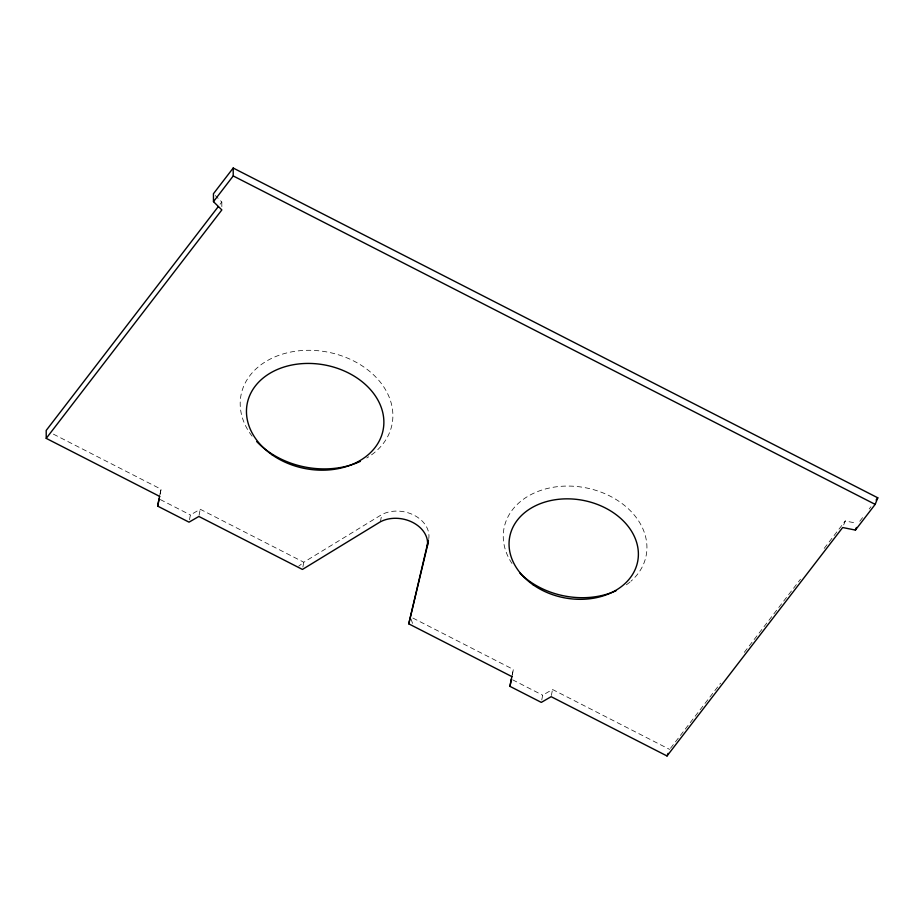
<?xml version="1.0" encoding="UTF-8"?>
<svg xmlns="http://www.w3.org/2000/svg" width="924" height="924" viewBox="0 0 924 924"><rect width="100%" height="100%" fill="white"/><g stroke="black" fill="none" stroke-linecap="round" stroke-linejoin="round"><path stroke-width="0.69" stroke-dasharray="4.62 3.46" d="M160.141 494.005L161.065 489.212L52.576 433.714M189.478 519.762L190.39 514.957L200.231 509.251L303.8 562.242L381.762 514.587A29.406 22.395 10.8 0 1 414.044 515.199A29.406 22.395 10.8 0 1 428.771 538.646M199.087 515.257L200.231 509.251M302.887 567.036L303.8 562.242L298.683 566.204M380.388 521.794L381.762 514.587M512.427 674.243L513.34 669.438L412.693 617.948M541.753 699.988L542.677 695.194L552.517 689.489L669.646 749.41M551.374 695.483L552.517 689.489M159.91 494.756L161.065 489.212M511.908 676.38L513.34 669.438M843.693 524.901L845.275 520.963L856.767 523.261M220.062 204.273L221.818 201.998L215.304 195.565M670.524 748.267L720.581 683.159M744.294 652.321L800.484 579.221M824.196 548.371L845.275 520.963M859.759 521.286L864.056 515.696M869.207 508.985L870.928 506.756M160.302 499.561L190.39 514.957M512.589 679.798L542.677 695.194M411.007 619.068L412.751 623.908M221.818 201.998L221.841 207.276M512.012 563.513A72.384 55.128 10.8 0 1 532.755 493.693A72.384 55.128 10.8 0 1 627.119 507.669A72.384 55.128 10.8 0 1 631 581.15M630.018 581.993A72.384 55.128 10.8 0 1 624.636 585.989M252.09 436.174A76.911 58.57 10.8 0 1 272.407 357.992A76.911 58.57 10.8 0 1 376.518 377.801A76.911 58.57 10.8 0 1 366.759 457.992"/><path stroke-width="1.39" d="M511.965 676.645L408.766 623.839L427.396 545.841A29.406 22.395 10.8 0 0 412.67 522.395A29.406 22.395 10.8 0 0 380.388 521.794L302.425 569.438L198.868 516.458L189.016 522.164L157.681 506.121L159.055 498.925M408.766 623.839L428.436 540.032M427.396 545.841L428.309 541.048M159.69 496.407L46.235 438.369L221.852 209.91L213.479 201.651L213.444 193.728L233.195 168.029L877.8 497.817L875.178 504.377L855.416 530.076L842.653 527.523L667.024 755.971L551.143 696.684L541.302 702.39L509.956 686.359L511.33 679.152M157.681 506.121L159.621 496.153M509.956 686.359L511.908 676.38M667.024 755.971L668.075 753.349M855.416 530.076L856.467 527.454M213.479 201.651L233.229 175.941L233.195 168.029M218.307 206.56L46.2 430.445L46.235 438.369M876.079 500.046L877.8 497.817M233.229 175.941L875.178 504.377M616.25 590.632A72.384 55.128 10.8 0 1 519.912 573.123M360.325 461.376A76.911 58.57 10.8 0 1 256.745 441.591M272.06 454.781A69.219 52.714 10.8 0 0 383.056 430.307A69.219 52.714 10.8 0 0 290.39 365.327A69.219 52.714 10.8 0 0 272.06 454.781M533.102 584.788A65.142 49.607 10.8 0 0 637.606 561.827A65.142 49.607 10.8 0 0 550.438 500.623A65.142 49.607 10.8 0 0 533.102 584.788"/></g></svg>
